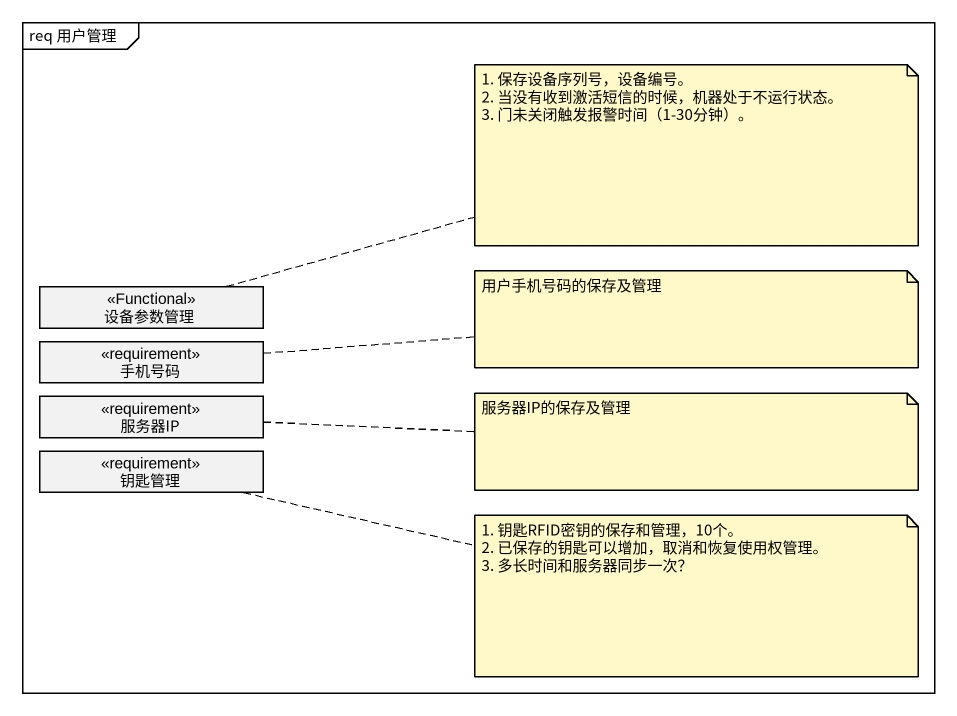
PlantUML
@startuml
mainframe req 用户管理
hide circle
hide empty members
class 设备参数管理 <<Functional>>
class 手机号码 <<requirement>>
class 服务器IP <<requirement>>
class 钥匙管理 <<requirement>>
note right of 设备参数管理
  1. 保存设备序列号，设备编号。
  2. 当没有收到激活短信的时候，机器处于不运行状态。
  3. 门未关闭触发报警时间（1-30分钟）。
end note
note right of 手机号码 : 用户手机号码的保存及管理
note right of 服务器IP : 服务器IP的保存及管理
note right of 钥匙管理
  1. 钥匙RFID密钥的保存和管理，10个。
  2. 已保存的钥匙可以增加，取消和恢复使用权管理。
  3. 多长时间和服务器同步一次？
end note
@enduml
